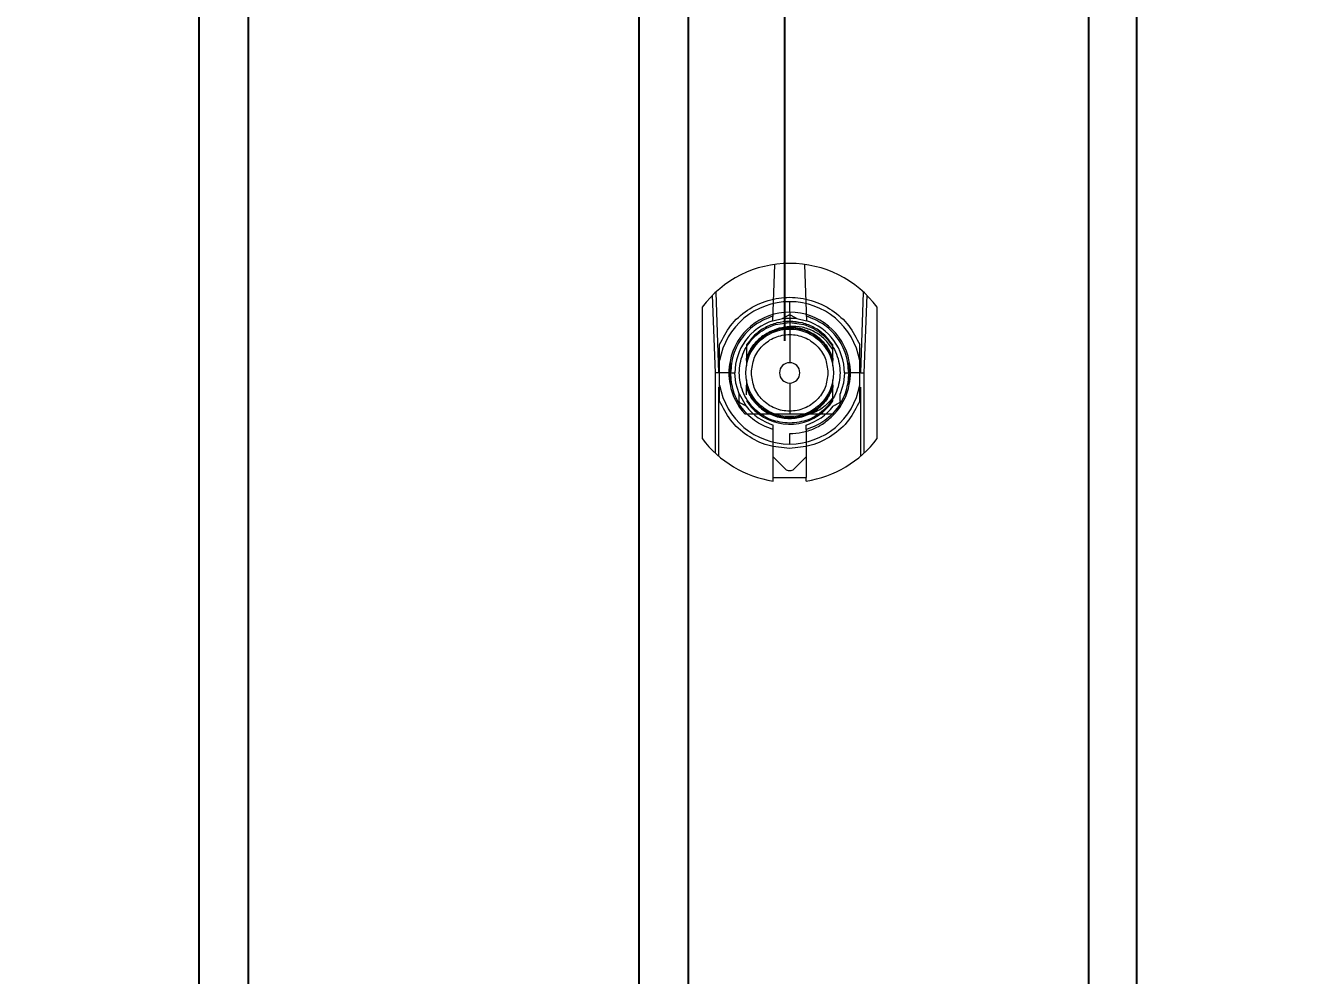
# Model space of a CAD drawing. Header units: millimetres. Extents: x -84 to 500, y -79 to 355.
# Drawn here: x 238.2 to 297, y 253.1 to 296.5 of the extents above; entities that cross this region are included whole.
import ezdxf
from ezdxf.lldxf.tags import DXFTag

# ---------------------------------------------------------------- set-up
doc = ezdxf.new("R2010")
doc.units = ezdxf.units.MM
doc.header["$PDSIZE"] = -1
tags = doc.linetypes.add('HIDDEN', pattern=[1.905, 1.27, -0.635]).pattern_tags.tags
tags[6:7] = [DXFTag(74, 4), DXFTag(75, 0), DXFTag(340, '0'), DXFTag(46, 1.0), DXFTag(50, 0.0), DXFTag(44, 0.0), DXFTag(45, 0.0)]
tags[4:5] = [DXFTag(74, 4), DXFTag(75, 0), DXFTag(340, '0'), DXFTag(46, 1.0), DXFTag(50, 0.0), DXFTag(44, 0.0), DXFTag(45, 0.0)]
doc.dimstyles.new('ISO-25', dxfattribs={"dimtxt": 2.5, "dimasz": 2.5, "dimexe": 1.25, "dimexo": 0.625, "dimtad": 1, "dimtxsty": 'Standard', "dimcen": 2.5, "dimadec": 0, "dimazin": 0, "dimtfac": 1, "dimtmove": 0, "dimatfit": 3, "dimfxl": 0, "dimarcsym": 0})

# ---------------------------------------------------------------- blocks, each defined once
blk = doc.blocks.new('*D173')
at = {"color": 0, "linetype": 'ByBlock', "lineweight": -2}
for p, q in [((277.156, 317.086), (277.156, 345.059)), ((272.91, 310.482), (277.156, 317.086)), ((272.91, 282.085), (272.91, 310.482))]:
    blk.add_line(p, q, dxfattribs=at)
at = {"layer": 'DEFPOINTS', "color": 0, "linetype": 'ByBlock'}
blk.add_point((272.91, 281.085), dxfattribs=at)
at = {"color": 0, "linetype": 'ByBlock', "insert": (273.882, 335.136), "char_height": 3.5, "attachment_point": 5, "rotation": 90}
blk.add_mtext('273,130', dxfattribs=at)
blk = doc.blocks.new('*D104')
at = {"color": 0, "linetype": 'ByBlock', "lineweight": -2}
for p, q in [((357.387, 315.419), (357.387, 343.952)), ((359.8, 308.815), (357.387, 315.419)), ((359.8, 282.085), (359.8, 308.815))]:
    blk.add_line(p, q, dxfattribs=at)
at = {"layer": 'DEFPOINTS', "color": 0, "linetype": 'ByBlock'}
blk.add_point((359.8, 281.085), dxfattribs=at)
at = {"color": 0, "linetype": 'ByBlock', "insert": (354.113, 333.75), "char_height": 3.5, "attachment_point": 5, "rotation": 90}
blk.add_mtext('359,800', dxfattribs=at)
blk = doc.blocks.new('*D182')
at = {"color": 0, "linetype": 'ByBlock', "lineweight": -2}
for p, q in [((297.66, 315.284), (297.66, 343.817)), ((306.665, 308.68), (297.66, 315.284)), ((306.665, 287.37), (306.665, 308.68))]:
    blk.add_line(p, q, dxfattribs=at)
at = {"layer": 'DEFPOINTS', "color": 0, "linetype": 'ByBlock'}
blk.add_point((306.665, 286.37), dxfattribs=at)
at = {"color": 0, "linetype": 'ByBlock', "insert": (294.386, 333.614), "char_height": 3.5, "attachment_point": 5, "rotation": 90}
blk.add_mtext('306,860', dxfattribs=at)
blk = doc.blocks.new('*D103')
at = {"color": 0, "linetype": 'ByBlock', "lineweight": -2}
blk.add_line((392.56, 287.37), (392.56, 345.31), dxfattribs=at)
at = {"layer": 'DEFPOINTS', "color": 0, "linetype": 'ByBlock'}
blk.add_point((392.56, 286.37), dxfattribs=at)
at = {"color": 0, "linetype": 'ByBlock', "insert": (389.286, 334.81), "char_height": 3.5, "attachment_point": 5, "rotation": 90}
blk.add_mtext('392,560', dxfattribs=at)
blk = doc.blocks.new('*D60')
at = {"color": 0, "linetype": 'ByBlock', "lineweight": -2}
for p, q in [((429.688, 279.42), (436.292, 282.059)), ((436.292, 282.059), (465.42, 282.059)), ((399.51, 279.42), (429.688, 279.42))]:
    blk.add_line(p, q, dxfattribs=at)
at = {"layer": 'DEFPOINTS', "color": 0, "linetype": 'ByBlock'}
blk.add_point((398.51, 279.42), dxfattribs=at)
at = {"color": 0, "linetype": 'ByBlock', "insert": (454.92, 285.333), "char_height": 3.5, "attachment_point": 5}
blk.add_mtext('279,420', dxfattribs=at)
blk = doc.blocks.new('*D190')
at = {"color": 0, "linetype": 'ByBlock', "lineweight": -2}
for p, q in [((429.827, 280.62), (436.431, 290.705)), ((436.431, 290.705), (464.964, 290.705)), ((361.265, 280.62), (429.827, 280.62))]:
    blk.add_line(p, q, dxfattribs=at)
at = {"layer": 'DEFPOINTS', "color": 0, "linetype": 'ByBlock'}
blk.add_point((360.265, 280.62), dxfattribs=at)
at = {"color": 0, "linetype": 'ByBlock', "insert": (454.762, 293.979), "char_height": 3.5, "attachment_point": 5}
blk.add_mtext('280,620', dxfattribs=at)
blk = doc.blocks.new('*D116')
at = {"color": 0, "linetype": 'ByBlock', "lineweight": -2}
for p, q in [((400.941, 308.34), (400.941, 337.468)), ((407.239, 301.736), (400.941, 308.34)), ((407.239, 211.51), (407.239, 301.736))]:
    blk.add_line(p, q, dxfattribs=at)
at = {"layer": 'DEFPOINTS', "color": 0, "linetype": 'ByBlock'}
blk.add_point((407.239, 210.51), dxfattribs=at)
at = {"color": 0, "linetype": 'ByBlock', "insert": (397.667, 326.968), "char_height": 3.5, "attachment_point": 5, "rotation": 90}
blk.add_mtext('407,239', dxfattribs=at)
blk = doc.blocks.new('*D94')
at = {"color": 0, "linetype": 'ByBlock', "lineweight": -2}
for p, q in [((432.095, 298.31), (435.867, 300.366)), ((435.867, 300.366), (463.84, 300.366)), ((426.491, 298.31), (432.095, 298.31))]:
    blk.add_line(p, q, dxfattribs=at)
at = {"layer": 'DEFPOINTS', "color": 0, "linetype": 'ByBlock'}
blk.add_point((425.491, 298.31), dxfattribs=at)
at = {"color": 0, "linetype": 'ByBlock', "insert": (453.918, 303.64), "char_height": 3.5, "attachment_point": 5}
blk.add_mtext('298,310', dxfattribs=at)
blk = doc.blocks.new('*D100')
at = {"color": 0, "linetype": 'ByBlock', "lineweight": -2}
for p, q in [((438.404, 304.8), (441.522, 311.942)), ((441.522, 311.942), (469.46, 311.942)), ((432.8, 304.8), (438.404, 304.8))]:
    blk.add_line(p, q, dxfattribs=at)
at = {"layer": 'DEFPOINTS', "color": 0, "linetype": 'ByBlock'}
blk.add_point((431.8, 304.8), dxfattribs=at)
at = {"color": 0, "linetype": 'ByBlock', "insert": (459.555, 315.216), "char_height": 3.5, "attachment_point": 5}
blk.add_mtext('304,800', dxfattribs=at)
blk = doc.blocks.new('*D102')
at = {"color": 0, "linetype": 'ByBlock', "lineweight": -2}
for p, q in [((423.034, 313.81), (423.034, 341.188)), ((431.8, 311.404), (423.034, 313.81)), ((431.8, 305.8), (431.8, 311.404))]:
    blk.add_line(p, q, dxfattribs=at)
at = {"layer": 'DEFPOINTS', "color": 0, "linetype": 'ByBlock'}
blk.add_point((431.8, 304.8), dxfattribs=at)
at = {"color": 0, "linetype": 'ByBlock', "insert": (419.76, 331.563), "char_height": 3.5, "attachment_point": 5, "rotation": 90}
blk.add_mtext('431,800', dxfattribs=at)
blk = doc.blocks.new('*D117')
at = {"color": 0, "linetype": 'ByBlock', "lineweight": -2}
for p, q in [((375.623, 311.577), (375.623, 340.11)), ((378.2, 304.973), (375.623, 311.577)), ((378.2, 242.005), (378.2, 304.973))]:
    blk.add_line(p, q, dxfattribs=at)
at = {"layer": 'DEFPOINTS', "color": 0, "linetype": 'ByBlock'}
blk.add_point((378.2, 241.005), dxfattribs=at)
at = {"color": 0, "linetype": 'ByBlock', "insert": (372.349, 329.907), "char_height": 3.5, "attachment_point": 5, "rotation": 90}
blk.add_mtext('378,200', dxfattribs=at)
blk = doc.blocks.new('*D118')
at = {"color": 0, "linetype": 'ByBlock', "lineweight": -2}
for p, q in [((346.874, 316.264), (346.874, 343.047)), ((350.01, 309.66), (346.874, 316.264)), ((350.01, 242.005), (350.01, 309.66))]:
    blk.add_line(p, q, dxfattribs=at)
at = {"layer": 'DEFPOINTS', "color": 0, "linetype": 'ByBlock'}
blk.add_point((350.01, 241.005), dxfattribs=at)
at = {"color": 0, "linetype": 'ByBlock', "insert": (343.6, 333.72), "char_height": 3.5, "attachment_point": 5, "rotation": 90}
blk.add_mtext('350,010', dxfattribs=at)
blk = doc.blocks.new('*D186')
at = {"color": 0, "linetype": 'ByBlock', "lineweight": -2}
for p, q in [((332.635, 315.682), (332.635, 344.81)), ((329.69, 309.078), (332.635, 315.682)), ((329.69, 241.54), (329.69, 309.078))]:
    blk.add_line(p, q, dxfattribs=at)
at = {"layer": 'DEFPOINTS', "color": 0, "linetype": 'ByBlock'}
blk.add_point((329.69, 240.54), dxfattribs=at)
at = {"color": 0, "linetype": 'ByBlock', "insert": (329.361, 334.31), "char_height": 3.5, "attachment_point": 5, "rotation": 90}
blk.add_mtext('329,690', dxfattribs=at)
blk = doc.blocks.new('*D120')
at = {"color": 0, "linetype": 'ByBlock', "lineweight": -2}
for p, q in [((316.639, 311.78), (316.639, 340.313)), ((309.37, 305.176), (316.639, 311.78)), ((309.37, 242.005), (309.37, 305.176))]:
    blk.add_line(p, q, dxfattribs=at)
at = {"layer": 'DEFPOINTS', "color": 0, "linetype": 'ByBlock'}
blk.add_point((309.37, 241.005), dxfattribs=at)
at = {"color": 0, "linetype": 'ByBlock', "insert": (313.365, 330.111), "char_height": 3.5, "attachment_point": 5, "rotation": 90}
blk.add_mtext('309,370', dxfattribs=at)
blk = doc.blocks.new('*D178')
at = {"color": 0, "linetype": 'ByBlock', "lineweight": -2}
for p, q in [((289.51, 315.616), (289.51, 344.149)), ((288.991, 309.012), (289.51, 315.616)), ((288.991, 241.567), (288.991, 309.012))]:
    blk.add_line(p, q, dxfattribs=at)
at = {"layer": 'DEFPOINTS', "color": 0, "linetype": 'ByBlock'}
blk.add_point((288.991, 240.567), dxfattribs=at)
at = {"color": 0, "linetype": 'ByBlock', "insert": (286.236, 333.946), "char_height": 3.5, "attachment_point": 5, "rotation": 90}
blk.add_mtext('288,991', dxfattribs=at)
blk = doc.blocks.new('*D174')
at = {"color": 0, "linetype": 'ByBlock', "lineweight": -2}
for p, q in [((270.766, 315.543), (270.766, 344.671)), ((268.51, 308.939), (270.766, 315.543)), ((268.51, 242.005), (268.51, 308.939))]:
    blk.add_line(p, q, dxfattribs=at)
at = {"layer": 'DEFPOINTS', "color": 0, "linetype": 'ByBlock'}
blk.add_point((268.51, 241.005), dxfattribs=at)
at = {"color": 0, "linetype": 'ByBlock', "insert": (267.492, 334.171), "char_height": 3.5, "attachment_point": 5, "rotation": 90}
blk.add_mtext('268,730', dxfattribs=at)
blk = doc.blocks.new('*D168')
at = {"color": 0, "linetype": 'ByBlock', "lineweight": -2}
for p, q in [((252.259, 316.84), (252.259, 344.813)), ((248.41, 310.236), (252.259, 316.84)), ((248.41, 241.54), (248.41, 310.236))]:
    blk.add_line(p, q, dxfattribs=at)
at = {"layer": 'DEFPOINTS', "color": 0, "linetype": 'ByBlock'}
blk.add_point((248.41, 240.54), dxfattribs=at)
at = {"color": 0, "linetype": 'ByBlock', "insert": (248.985, 334.89), "char_height": 3.5, "attachment_point": 5, "rotation": 90}
blk.add_mtext('248,410', dxfattribs=at)
blk = doc.blocks.new('*D169')
at = {"color": 0, "linetype": 'ByBlock', "lineweight": -2}
for p, q in [((244.324, 314.702), (244.324, 342.675)), ((246.16, 308.098), (244.324, 314.702)), ((246.16, 174.27), (246.16, 308.098))]:
    blk.add_line(p, q, dxfattribs=at)
at = {"layer": 'DEFPOINTS', "color": 0, "linetype": 'ByBlock'}
blk.add_point((246.16, 173.27), dxfattribs=at)
at = {"color": 0, "linetype": 'ByBlock', "insert": (241.05, 332.753), "char_height": 3.5, "attachment_point": 5, "rotation": 90}
blk.add_mtext('246,160', dxfattribs=at)
blk = doc.blocks.new('*D176')
at = {"color": 0, "linetype": 'ByBlock', "lineweight": -2}
for p, q in [((260.19, 315.984), (260.19, 345.112)), ((266.26, 309.38), (260.19, 315.984)), ((266.26, 174.27), (266.26, 309.38))]:
    blk.add_line(p, q, dxfattribs=at)
at = {"layer": 'DEFPOINTS', "color": 0, "linetype": 'ByBlock'}
blk.add_point((266.26, 173.27), dxfattribs=at)
at = {"color": 0, "linetype": 'ByBlock', "insert": (256.916, 334.612), "char_height": 3.5, "attachment_point": 5, "rotation": 90}
blk.add_mtext('266,480', dxfattribs=at)
blk = doc.blocks.new('*D177')
at = {"color": 0, "linetype": 'ByBlock', "lineweight": -2}
for p, q in [((283.068, 313.271), (283.068, 341.804)), ((286.8, 306.667), (283.068, 313.271)), ((286.8, 174.27), (286.8, 306.667))]:
    blk.add_line(p, q, dxfattribs=at)
at = {"layer": 'DEFPOINTS', "color": 0, "linetype": 'ByBlock'}
blk.add_point((286.8, 173.27), dxfattribs=at)
at = {"color": 0, "linetype": 'ByBlock', "insert": (279.794, 331.601), "char_height": 3.5, "attachment_point": 5, "rotation": 90}
blk.add_mtext('286,800', dxfattribs=at)
blk = doc.blocks.new('*D183')
at = {"color": 0, "linetype": 'ByBlock', "lineweight": -2}
for p, q in [((308.562, 314.116), (308.562, 341.494)), ((306.925, 307.512), (308.562, 314.116)), ((306.925, 174.27), (306.925, 307.512))]:
    blk.add_line(p, q, dxfattribs=at)
at = {"layer": 'DEFPOINTS', "color": 0, "linetype": 'ByBlock'}
blk.add_point((306.925, 173.27), dxfattribs=at)
at = {"color": 0, "linetype": 'ByBlock', "insert": (305.288, 331.869), "char_height": 3.5, "attachment_point": 5, "rotation": 90}
blk.add_mtext('307,120', dxfattribs=at)
blk = doc.blocks.new('*D185')
at = {"color": 0, "linetype": 'ByBlock', "lineweight": -2}
for p, q in [((325.43, 309.484), (325.43, 338.612)), ((327.44, 302.88), (325.43, 309.484)), ((327.44, 174.27), (327.44, 302.88))]:
    blk.add_line(p, q, dxfattribs=at)
at = {"layer": 'DEFPOINTS', "color": 0, "linetype": 'ByBlock'}
blk.add_point((327.44, 173.27), dxfattribs=at)
at = {"color": 0, "linetype": 'ByBlock', "insert": (322.156, 328.112), "char_height": 3.5, "attachment_point": 5, "rotation": 90}
blk.add_mtext('327,440', dxfattribs=at)
blk = doc.blocks.new('*D187')
at = {"color": 0, "linetype": 'ByBlock', "lineweight": -2}
for p, q in [((338.803, 312.856), (338.803, 341.984)), ((347.76, 306.252), (338.803, 312.856)), ((347.76, 174.27), (347.76, 306.252))]:
    blk.add_line(p, q, dxfattribs=at)
at = {"layer": 'DEFPOINTS', "color": 0, "linetype": 'ByBlock'}
blk.add_point((347.76, 173.27), dxfattribs=at)
at = {"color": 0, "linetype": 'ByBlock', "insert": (335.529, 331.484), "char_height": 3.5, "attachment_point": 5, "rotation": 90}
blk.add_mtext('347,760', dxfattribs=at)
blk = doc.blocks.new('*D188')
at = {"color": 0, "linetype": 'ByBlock', "lineweight": -2}
for p, q in [((366.99, 308.283), (366.99, 337.411)), ((375.63, 301.679), (366.99, 308.283)), ((375.63, 176.67), (375.63, 301.679))]:
    blk.add_line(p, q, dxfattribs=at)
at = {"layer": 'DEFPOINTS', "color": 0, "linetype": 'ByBlock'}
blk.add_point((375.63, 175.67), dxfattribs=at)
at = {"color": 0, "linetype": 'ByBlock', "insert": (363.716, 326.911), "char_height": 3.5, "attachment_point": 5, "rotation": 90}
blk.add_mtext('375,630', dxfattribs=at)

msp = doc.modelspace()

# ---------------------------------------------------------------- linework, layer by layer
at = {"color": 7, "linetype": 'HIDDEN', "lineweight": 0}
for p, q in [((272.3651, 283.0001), (272.455, 285.5742)), ((273.805, 285.5742), (273.8949, 283.0001)), ((269.7513, 284.3057), (269.88, 280.62)), ((276.38, 280.62), (276.5087, 284.3057)), ((269.7356, 280.62), (269.6115, 284.1725)), ((276.6485, 284.1725), (276.5244, 280.62)), ((272.3651, 283.0001), (272.8071, 283.0991)), ((272.8071, 283.0991), (273.08, 283.2566)), ((273.4529, 283.0991), (272.8071, 283.0991)), ((273.18, 283.2566), (273.4529, 283.0991)), ((273.4529, 283.0991), (273.8949, 283.0001)), ((273.13, 282.97), (272.9073, 282.9421)), ((273.6191, 282.9087), (273.13, 282.97)), ((271.3611, 282.1394), (271.155, 281.8935)), ((275.105, 281.8935), (274.8758, 282.167)), ((271.155, 281.8935), (271.155, 281.2709)), ((271.155, 281.186), (271.5162, 281.8915)), ((271.4193, 281.7849), (271.155, 281.2709)), ((271.155, 281.2709), (271.4193, 281.7849)), ((271.155, 281.186), (271.4059, 281.7181)), ((271.155, 281.186), (271.4059, 281.7181)), ((271.3848, 281.7179), (271.155, 281.2709)), ((271.155, 281.2709), (271.3848, 281.7179)), ((275.105, 281.2709), (274.8416, 281.7832)), ((274.8426, 281.7425), (275.105, 281.186)), ((274.8426, 281.7425), (275.105, 281.186)), ((275.105, 281.2709), (275.105, 281.8935)), ((275.105, 280.9352), (275.105, 281.6926)), ((270.405, 281.1444), (270.405, 281.1444)), ((271.155, 281.186), (271.155, 280.9352)), ((269.88, 280.62), (269.7356, 280.62)), ((269.7357, 276.9487), (269.7357, 280.62)), ((270.43, 280.62), (269.88, 280.62)), ((270.43, 280.62), (270.63, 280.62)), ((271.155, 280.3048), (271.155, 280.054)), ((275.105, 279.3465), (275.105, 280.3048)), ((275.63, 280.62), (275.83, 280.62)), ((276.38, 280.62), (275.83, 280.62)), ((276.38, 280.62), (276.5243, 280.62)), ((276.5243, 280.62), (276.5243, 276.9487)), ((269.88, 279.9697), (269.88, 276.8203)), ((270.8216, 279.6601), (271.1445, 279.1009)), ((271.3148, 279.715), (271.155, 280.054)), ((271.155, 279.6191), (271.155, 279.9691)), ((271.4489, 279.3974), (271.155, 279.9691)), ((271.449, 279.3974), (271.155, 279.9691)), ((271.155, 279.9691), (271.279, 279.728)), ((274.9431, 279.6543), (275.105, 279.9691)), ((275.105, 280.054), (274.9575, 279.7411)), ((275.105, 279.6191), (275.105, 279.9691)), ((276.38, 276.8203), (276.38, 279.9697)), ((271.7324, 278.7308), (271.155, 279.3465)), ((274.9556, 279.1682), (275.105, 279.3465)), ((272.38, 275.845), (272.38, 278.0263)), ((273.88, 278.0263), (273.88, 275.845)), ((272.9532, 276.2119), (272.38, 276.7852)), ((273.88, 276.7852), (273.3068, 276.2119))]:
    msp.add_line(p, q, dxfattribs=at)
at = {"color": 7, "linetype": 'Continuous', "lineweight": 15}
for p, q in [((273.13, 283.395), (273.13, 283.87)), ((269.13, 283.62), (269.13, 277.62)), ((273.13, 283.395), (273.13, 281.0848)), ((277.13, 277.62), (277.13, 283.62)), ((273.13, 280.1552), (273.13, 278.745)), ((273.13, 277.37), (273.13, 277.845)), ((272.38, 275.845), (273.88, 275.845)), ((272.38, 275.6766), (272.38, 275.845)), ((273.88, 275.6766), (273.88, 275.845))]:
    msp.add_line(p, q, dxfattribs=at)
at = {"color": 7, "linetype": 'HIDDEN', "lineweight": 0, "flags": 128}
for points in [[(274.1572, 282.3992), (274.1572, 282.3992)], [(271.155, 281.8935), (271.155, 281.8935)], [(274.9092, 281.6472), (274.9092, 281.6472)], [(275.105, 281.8935), (275.105, 281.8935)], [(275.105, 281.8935), (275.105, 281.8935)], [(275.105, 281.8935), (275.105, 281.8935)], [(275.105, 281.8935), (275.105, 281.8935)], [(275.105, 281.8935), (275.105, 281.8935)], [(275.105, 281.8935), (275.105, 281.8935)], [(275.105, 281.8935), (275.105, 281.8935)], [(271.155, 281.186), (271.155, 281.186)], [(271.155, 281.186), (271.155, 281.186)], [(271.155, 281.186), (271.155, 281.186)], [(271.155, 281.186), (271.155, 281.186)], [(271.155, 281.186), (271.155, 281.186)], [(271.155, 281.186), (271.155, 281.186)], [(271.155, 281.186), (271.155, 281.186)], [(271.155, 281.186), (271.155, 281.186)], [(275.105, 280.9352), (275.105, 280.9352)], [(270.8216, 279.6601), (270.6737, 280.1544), (270.63, 280.62)], [(275.105, 280.3048), (275.105, 280.3048)], [(275.63, 280.62), (275.5863, 280.1544), (275.4384, 279.6601)], [(271.155, 280.054), (271.155, 280.054)], [(271.155, 280.054), (271.155, 280.054)], [(271.155, 280.054), (271.155, 280.054)], [(271.155, 280.054), (271.155, 280.054)], [(271.155, 280.054), (271.155, 280.054)], [(271.155, 279.3465), (271.155, 279.3465)], [(275.105, 279.3465), (275.105, 279.3465)], [(275.105, 279.3465), (275.105, 279.3465)], [(275.105, 279.3465), (275.105, 279.3465)], [(275.105, 279.3465), (275.105, 279.3465)], [(275.105, 279.3465), (275.105, 279.3465)], [(275.105, 279.3465), (275.105, 279.3465)], [(275.105, 279.3465), (275.105, 279.3465)], [(275.105, 279.3465), (275.105, 279.3465)], [(273.9061, 278.6908), (273.8775, 278.687), (273.8686, 278.6869), (273.8673, 278.6871), (273.8664, 278.6875), (273.8663, 278.6877), (273.8662, 278.6877), (273.8662, 278.6878), (273.8662, 278.6878), (273.8662, 278.6878), (273.8662, 278.6878), (273.8662, 278.6878), (273.8662, 278.6877), (273.8662, 278.6875), (273.8662, 278.6874), (273.8662, 278.6874), (273.8662, 278.6874), (273.8662, 278.6874), (273.8662, 278.6874), (273.8662, 278.6875), (273.8661, 278.6877), (273.8661, 278.6879), (273.866, 278.688), (273.866, 278.688), (273.866, 278.6881), (273.866, 278.6881), (273.866, 278.6881), (273.866, 278.6881), (273.866, 278.6884), (273.8661, 278.6888), (273.8665, 278.6894), (273.8694, 278.6921), (273.9989, 278.7563), (274.1619, 278.8434)]]:
    msp.add_lwpolyline(points, dxfattribs=at)
at = {"color": 7, "linetype": 'HIDDEN', "lineweight": 0}
msp.add_circle((273.13, 280.62), 2, dxfattribs=at)
at = {"color": 7, "linetype": 'Continuous', "lineweight": 15}
for radius, start, end in [(5, 36.869898, 143.130102), (3.25, 90, 169.936726), (3.25, 10.063274, 90), (2.775, 90, 169.107053), (2.775, 10.892947, 90), (2.775, 169.10676, 190.892947), (0.4648, 90, 270), (0.4648, 270, 90), (2.775, 349.106678, 10.893764), (3.25, 190.063274, 270), (2.775, 190.893239, 222.506629), (3.25, 270, 349.936726), (2.775, 317.49336, 349.107053), (5, 216.869898, 261.373073), (5, 278.626927, 323.130102)]:
    msp.add_arc((273.13, 280.62), radius, start, end, dxfattribs=at)
at = {"color": 7, "linetype": 'HIDDEN', "lineweight": 0}
for radius, start, end in [(2.5, 107.815689, 180), (2.5, 0, 72.184311), (2.5, 217.42024, 252.542397), (2.35, 233.505811, 327.185082), (2.5, 287.457603, 322.57976)]:
    msp.add_arc((273.13, 280.62), radius, start, end, dxfattribs=at)
at = {"color": 7, "linetype": 'Continuous', "lineweight": 15}
for points, knots in [([(269.93, 281.9094), (270.0809, 282.2084), (270.3897, 282.8201), (271.173, 283.5222), (272.1127, 283.9706), (273.13, 284.1186), (274.1473, 283.9706), (275.087, 283.5222), (275.8703, 282.8201), (276.1791, 282.2084), (276.33, 281.9094)], [0, 0, 0, 0, 0.1222036, 0.25, 0.3777964, 0.5, 0.6222036, 0.75, 0.8777964, 1, 1, 1, 1]), ([(269.93, 281.1879), (269.93, 281.1884), (269.93, 281.1896), (269.93, 281.2013), (269.93, 281.2448), (269.93, 281.4413), (269.93, 281.6752), (269.93, 281.8714), (269.93, 281.9094)], [0, 0, 0, 0, 0.01692941, 0.03930051, 0.08169503, 0.23619785, 0.85215674, 1, 1, 1, 1]), ([(276.33, 281.1879), (276.33, 281.1884), (276.33, 281.1896), (276.33, 281.2013), (276.33, 281.2448), (276.33, 281.4413), (276.33, 281.6752), (276.33, 281.8714), (276.33, 281.9094)], [0, 0, 0, 0, 0.0169294, 0.0393005, 0.081695, 0.2361978, 0.8521567, 1, 1, 1, 1]), ([(269.93, 280.0521), (269.93, 280.228), (269.93, 280.5805), (269.93, 280.9736), (269.93, 281.166), (269.93, 281.1879)], [0, 0, 0, 0, 0.4691002, 0.9396132, 1, 1, 1, 1]), ([(270.405, 281.1444), (270.405, 280.8543), (270.405, 280.5012), (270.405, 280.157), (270.405, 280.0956)], [0, 0, 0, 0, 0.8214863, 1, 1, 1, 1]), ([(275.855, 280.0956), (275.855, 280.3857), (275.855, 280.7388), (275.855, 281.083), (275.855, 281.1444)], [0, 0, 0, 0, 0.82149699, 1, 1, 1, 1]), ([(276.33, 280.0521), (276.33, 280.228), (276.33, 280.5805), (276.33, 280.9736), (276.33, 281.166), (276.33, 281.1879)], [0, 0, 0, 0, 0.46910025, 0.93961319, 1, 1, 1, 1]), ([(269.93, 279.3306), (269.93, 279.4651), (269.93, 279.6389), (269.93, 279.8332), (269.93, 279.9138), (269.93, 279.9678), (269.93, 280.0074), (269.93, 280.0336), (269.93, 280.0476), (269.93, 280.0517), (269.93, 280.052), (269.93, 280.0521)], [0, 0, 0, 0, 0.5219302, 0.6747067, 0.7796367, 0.8517307, 0.9016652, 0.9545658, 0.9758811, 0.9930943, 1, 1, 1, 1]), ([(276.33, 279.3306), (276.33, 279.4651), (276.33, 279.6389), (276.33, 279.8332), (276.33, 279.9138), (276.33, 279.9678), (276.33, 280.0074), (276.33, 280.0336), (276.33, 280.0476), (276.33, 280.0517), (276.33, 280.052), (276.33, 280.0521)], [0, 0, 0, 0, 0.52193018, 0.67470674, 0.7796367, 0.85173069, 0.90166518, 0.95456581, 0.97588111, 0.99309434, 1, 1, 1, 1]), ([(273.124, 277.17), (272.7905, 277.1986), (272.1083, 277.2572), (271.1705, 277.7234), (270.3889, 278.4203), (270.0807, 279.0317), (269.93, 279.3306)], [0, 0, 0, 0, 0.2444238, 0.5, 0.7555762, 1, 1, 1, 1]), ([(276.33, 279.3306), (276.1788, 279.0309), (275.8695, 278.4177), (275.0846, 277.7197), (274.1429, 277.2542), (273.4585, 277.1976), (273.124, 277.17)], [0, 0, 0, 0, 0.2443904, 0.5, 0.7556096, 1, 1, 1, 1]), ([(271.0843, 278.745), (271.5219, 278.745), (272.1248, 278.745), (272.9137, 278.745), (273.13, 278.745)], [0, 0, 0, 0, 0.7257574, 1, 1, 1, 1]), ([(273.13, 278.745), (273.3249, 278.745), (273.8293, 278.745), (274.5111, 278.745), (274.9601, 278.745), (275.1757, 278.745)], [0, 0, 0, 0, 0.24652569, 0.6381396, 1, 1, 1, 1]), ([(273.13, 277.845), (273.3218, 277.8564), (273.7053, 277.8793), (274.2545, 278.0641), (274.7617, 278.344), (275.0377, 278.6113), (275.1757, 278.745)], [0, 0, 0, 0, 0.2500002, 0.5000003, 0.7500002, 1, 1, 1, 1])]:
    msp.add_open_spline(points, degree=3, knots=knots, dxfattribs=at)
at = {"color": 7, "linetype": 'HIDDEN', "lineweight": 0}
for points, knots in [([(272.3725, 283.2116), (272.109, 283.1078), (271.5679, 282.8947), (270.9343, 282.2658), (270.5084, 281.4812), (270.4557, 280.902), (270.43, 280.62)], [0, 0, 0, 0, 0.2434225, 0.5, 0.7565775, 1, 1, 1, 1]), ([(275.83, 280.62), (275.8043, 280.902), (275.7516, 281.4812), (275.3257, 282.2658), (274.6921, 282.8947), (274.151, 283.1078), (273.8875, 283.2116)], [0, 0, 0, 0, 0.24342254, 0.5, 0.75657746, 1, 1, 1, 1]), ([(273.13, 278.32), (272.8408, 278.3509), (272.3943, 278.3986), (271.8581, 278.6849), (271.4927, 278.9821), (271.1935, 279.3481), (270.9162, 279.8841), (270.7742, 280.62), (270.9162, 281.3557), (271.1934, 281.8918), (271.4925, 282.2577), (271.858, 282.555), (272.3941, 282.8414), (272.8408, 282.8891), (273.13, 282.92)], [0, 0, 0, 0, 0.11972147, 0.18482351, 0.24999997, 0.31510204, 0.38027853, 0.5, 0.61972147, 0.68482351, 0.74999997, 0.81510204, 0.88027853, 1, 1, 1, 1]), ([(271.155, 281.2709), (271.2417, 281.4708), (271.4152, 281.8707), (271.8935, 282.3319), (272.4783, 282.6312), (273.13, 282.7337), (273.7816, 282.6312), (274.3665, 282.3319), (274.8448, 281.8707), (275.0183, 281.4709), (275.105, 281.2709)], [0, 0, 0, 0, 0.125, 0.25, 0.375, 0.5, 0.6250001, 0.75, 0.875, 1, 1, 1, 1]), ([(272.4129, 282.5595), (272.2401, 282.4843), (271.8681, 282.3224), (271.4163, 281.8678), (271.2421, 281.4699), (271.155, 281.2709)], [0, 0, 0, 0, 0.3025439, 0.6512717, 1, 1, 1, 1]), ([(271.5162, 281.8915), (271.6443, 282.0298), (271.9004, 282.3065), (272.4089, 282.5698), (272.9628, 282.6941), (273.5313, 282.6612), (274.0699, 282.4764), (274.5355, 282.1517), (274.9065, 281.7155), (275.0388, 281.3625), (275.105, 281.186)], [0, 0, 0, 0, 0.125, 0.2500002, 0.3750006, 0.5000009, 0.6250009, 0.7500008, 0.8750004, 1, 1, 1, 1]), ([(272.2254, 282.4925), (272.3681, 282.5605), (272.655, 282.6974), (272.971, 282.7318), (273.13, 282.7491)], [0, 0, 0, 0, 0.4970634, 1, 1, 1, 1]), ([(275.105, 281.2709), (275.0502, 281.4082), (274.9406, 281.6827), (274.6706, 282.0386), (274.3375, 282.3327), (273.9482, 282.5488), (273.5223, 282.6785), (273.0793, 282.7136), (272.6358, 282.6604), (272.3622, 282.5484), (272.2254, 282.4925)], [0, 0, 0, 0, 0.1250001, 0.2500003, 0.3750004, 0.5000004, 0.6250004, 0.7500003, 0.8750002, 1, 1, 1, 1]), ([(273.13, 282.92), (273.4192, 282.8891), (273.8657, 282.8414), (274.4019, 282.5551), (274.7673, 282.2579), (275.0665, 281.8919), (275.3438, 281.3559), (275.4858, 280.62), (275.3438, 279.8843), (275.0666, 279.3482), (274.7675, 278.9823), (274.402, 278.685), (273.8659, 278.3986), (273.4192, 278.3509), (273.13, 278.32)], [0, 0, 0, 0, 0.1197215, 0.1848235, 0.25, 0.315102, 0.3802785, 0.5, 0.6197215, 0.6848235, 0.75, 0.815102, 0.8802785, 1, 1, 1, 1]), ([(275.105, 281.6926), (274.9878, 281.8555), (274.755, 282.1792), (274.262, 282.52), (273.7106, 282.7338), (273.3226, 282.744), (273.13, 282.7491)], [0, 0, 0, 0, 0.2550541, 0.5067387, 0.755054, 1, 1, 1, 1]), ([(271.155, 281.186), (271.233, 281.3961), (271.3763, 281.7819), (271.6803, 282.0573), (271.8188, 282.1827)], [0, 0, 0, 0, 0.5445036, 1, 1, 1, 1]), ([(271.155, 281.2709), (271.2377, 281.4749), (271.3775, 281.8195), (271.655, 282.0632), (271.7682, 282.1626)], [0, 0, 0, 0, 0.5921104, 1, 1, 1, 1]), ([(272.2254, 282.4925), (272.0913, 282.4099), (271.8244, 282.2456), (271.6186, 282.0091), (271.5162, 281.8915)], [0, 0, 0, 0, 0.502467, 1, 1, 1, 1]), ([(271.155, 281.186), (271.155, 281.1864), (271.155, 281.1871), (271.155, 281.194), (271.155, 281.2206), (271.155, 281.2491), (271.155, 281.2709)], [0, 0, 0, 0, 0.0688677, 0.1454157, 0.3449093, 1, 1, 1, 1]), ([(271.155, 281.186), (271.155, 281.1864), (271.155, 281.1872), (271.155, 281.194), (271.155, 281.2206), (271.155, 281.2491), (271.155, 281.2709)], [0, 0, 0, 0, 0.0689479, 0.1455816, 0.3451712, 1, 1, 1, 1]), ([(275.105, 281.2709), (275.105, 281.2493), (275.105, 281.2212), (275.105, 281.194), (275.105, 281.1871), (275.105, 281.1863), (275.105, 281.186)], [0, 0, 0, 0, 0.65929549, 0.85525289, 0.93049662, 1, 1, 1, 1]), ([(275.105, 281.2709), (275.105, 281.2493), (275.105, 281.2212), (275.105, 281.194), (275.105, 281.1871), (275.105, 281.1863), (275.105, 281.186)], [0, 0, 0, 0, 0.6595874, 0.8554208, 0.9305688, 1, 1, 1, 1]), ([(272.38, 278.0263), (272.1157, 278.1295), (271.5728, 278.3417), (270.9365, 278.9709), (270.5088, 279.7569), (270.4558, 280.3374), (270.43, 280.62)], [0, 0, 0, 0, 0.24339238, 0.5, 0.75660762, 1, 1, 1, 1]), ([(275.83, 280.62), (275.8042, 280.3374), (275.7512, 279.7569), (275.3235, 278.9709), (274.6872, 278.3417), (274.1443, 278.1295), (273.88, 278.0263)], [0, 0, 0, 0, 0.24339238, 0.5, 0.75660762, 1, 1, 1, 1]), ([(270.8216, 279.345), (270.8216, 279.427), (270.8216, 279.5354), (270.8216, 279.6319), (270.8216, 279.6565), (270.8216, 279.6589), (270.8216, 279.6601)], [0, 0, 0, 0, 0.6387178, 0.8437471, 0.9250006, 1, 1, 1, 1]), ([(271.155, 279.9691), (271.155, 279.9907), (271.155, 280.0188), (271.155, 280.046), (271.155, 280.0529), (271.155, 280.0537), (271.155, 280.054)], [0, 0, 0, 0, 0.6594708, 0.8553283, 0.9305157, 1, 1, 1, 1]), ([(275.105, 280.054), (275.0241, 279.8472), (274.8623, 279.4335), (274.3857, 278.9513), (273.794, 278.6374), (273.13, 278.5296), (272.466, 278.6373), (271.8743, 278.9513), (271.3977, 279.4335), (271.2359, 279.8472), (271.155, 280.054)], [0, 0, 0, 0, 0.12499992, 0.24999994, 0.37500003, 0.50000005, 0.62499996, 0.75000004, 0.87500012, 1, 1, 1, 1]), ([(275.1049, 280.054), (275.024, 279.8472), (274.8622, 279.4335), (274.3857, 278.9513), (273.794, 278.6374), (273.13, 278.5296), (272.466, 278.6374), (271.8743, 278.9513), (271.3978, 279.4335), (271.236, 279.8472), (271.155, 280.054)], [0, 0, 0, 0, 0.125, 0.2499999, 0.3749997, 0.4999996, 0.6249996, 0.7499996, 0.8749997, 1, 1, 1, 1]), ([(275.105, 280.054), (275.024, 279.8472), (274.8622, 279.4335), (274.3857, 278.9513), (273.794, 278.6374), (273.13, 278.5296), (272.466, 278.6374), (271.8743, 278.9513), (271.3978, 279.4335), (271.236, 279.8472), (271.155, 280.054)], [0, 0, 0, 0, 0.1250001, 0.2500001, 0.375, 0.5, 0.6249999, 0.7499998, 0.8749999, 1, 1, 1, 1]), ([(271.8932, 278.9483), (271.7306, 279.0898), (271.4054, 279.3728), (271.2385, 279.7703), (271.155, 279.9691)], [0, 0, 0, 0, 0.5000004, 1, 1, 1, 1]), ([(271.6691, 279.1759), (271.5924, 279.2451), (271.3538, 279.4602), (271.2354, 279.7633), (271.155, 279.9691)], [0, 0, 0, 0, 0.32127903, 1, 1, 1, 1]), ([(271.155, 279.9691), (271.2417, 279.7692), (271.4152, 279.3693), (271.8935, 278.9081), (272.4783, 278.6088), (273.13, 278.5064), (273.7816, 278.6088), (274.3665, 278.9081), (274.8448, 279.3693), (275.0183, 279.7692), (275.105, 279.9691)], [0, 0, 0, 0, 0.1249999, 0.2499999, 0.3749998, 0.4999998, 0.6249998, 0.7499998, 0.8749999, 1, 1, 1, 1]), ([(275.105, 279.9691), (275.0183, 279.7692), (274.8449, 279.3693), (274.3664, 278.9081), (273.7819, 278.609), (273.1292, 278.5058), (272.4813, 278.6109), (271.899, 278.8924), (271.622, 279.2051), (271.4895, 279.3546)], [0, 0, 0, 0, 0.14456338, 0.28912675, 0.43369012, 0.57825348, 0.72281683, 0.86738019, 1, 1, 1, 1]), ([(275.105, 279.9691), (275.0183, 279.7692), (274.8449, 279.3693), (274.3664, 278.9081), (273.7819, 278.6091), (273.1289, 278.5055), (272.4824, 278.6122), (271.9392, 278.8671), (271.6918, 279.1416), (271.5901, 279.2545)], [0, 0, 0, 0, 0.1492875, 0.2985749, 0.4478623, 0.5971496, 0.746437, 0.8957243, 1, 1, 1, 1]), ([(271.6001, 279.2446), (271.6987, 279.1353), (271.9431, 278.8645), (272.4825, 278.6123), (273.1289, 278.5054), (273.782, 278.609), (274.3664, 278.908), (274.8449, 279.3693), (275.0183, 279.7692), (275.105, 279.9691)], [0, 0, 0, 0, 0.1013776, 0.2511479, 0.4009184, 0.550689, 0.7004591, 0.8502298, 1, 1, 1, 1]), ([(275.105, 279.9691), (275.0183, 279.7692), (274.8449, 279.3693), (274.3664, 278.908), (273.782, 278.6091), (273.1286, 278.5051), (272.4835, 278.6135), (271.9705, 278.8469), (271.7464, 279.0915), (271.6691, 279.1759)], [0, 0, 0, 0, 0.1532182, 0.3064365, 0.4596547, 0.6128729, 0.7660911, 0.9193093, 1, 1, 1, 1]), ([(271.9113, 278.9351), (272.0987, 278.8239), (272.4736, 278.6016), (273.1313, 278.5083), (273.7813, 278.6083), (274.3666, 278.9083), (274.8448, 279.3693), (275.0183, 279.7692), (275.105, 279.9691)], [0, 0, 0, 0, 0.16666666, 0.33333331, 0.49999997, 0.66666664, 0.83333331, 1, 1, 1, 1]), ([(275.105, 280.054), (275.105, 280.0536), (275.105, 280.0529), (275.105, 280.046), (275.105, 280.0194), (275.105, 279.9909), (275.105, 279.9691)], [0, 0, 0, 0, 0.0689112, 0.1454773, 0.3449614, 1, 1, 1, 1]), ([(275.105, 280.054), (275.105, 280.0537), (275.105, 280.0529), (275.105, 280.0461), (275.105, 280.0194), (275.105, 279.9909), (275.105, 279.9691)], [0, 0, 0, 0, 0.0688397, 0.1453138, 0.3446789, 1, 1, 1, 1]), ([(275.4384, 279.345), (275.4384, 279.427), (275.4384, 279.5354), (275.4384, 279.6319), (275.4384, 279.6565), (275.4384, 279.6589), (275.4384, 279.6601)], [0, 0, 0, 0, 0.6386768, 0.8437391, 0.9249986, 1, 1, 1, 1]), ([(270.8716, 279.2584), (270.8644, 279.2633), (270.85, 279.2731), (270.8342, 279.2945), (270.8236, 279.3189), (270.8223, 279.3363), (270.8216, 279.345)], [0, 0, 0, 0, 0.2508005, 0.5000001, 0.7491996, 1, 1, 1, 1]), ([(270.8716, 279.2584), (270.9427, 279.2174), (271.0365, 279.1632), (271.1201, 279.115), (271.1414, 279.1026), (271.1435, 279.1014), (271.1445, 279.1009)], [0, 0, 0, 0, 0.6387212, 0.8437522, 0.9250038, 1, 1, 1, 1]), ([(271.155, 279.3465), (271.27, 279.186), (271.4551, 278.9276), (271.7199, 278.7551), (271.8203, 278.6898)], [0, 0, 0, 0, 0.6210363, 1, 1, 1, 1]), ([(271.5681, 279.2853), (271.6547, 279.1932), (271.7564, 279.085), (271.87, 278.9809), (271.8895, 278.959), (271.8933, 278.9521), (271.8937, 278.9497), (271.8935, 278.9488), (271.8933, 278.9484), (271.8932, 278.9483)], [0, 0, 0, 0, 0.80535932, 0.94596672, 0.98269229, 0.9932326, 0.99691866, 0.99850221, 1, 1, 1, 1]), ([(275.105, 279.481), (274.9523, 279.3142), (274.6468, 278.9804), (274.1944, 278.7663), (273.9417, 278.7001), (273.9061, 278.6907)], [0, 0, 0, 0, 0.461832, 0.924144, 1, 1, 1, 1]), ([(275.1155, 279.1009), (275.1165, 279.1014), (275.1186, 279.1027), (275.14, 279.115), (275.1922, 279.1452), (275.2793, 279.1954), (275.3501, 279.2363), (275.3884, 279.2584)], [0, 0, 0, 0, 0.074114, 0.1549226, 0.3599105, 0.65372, 1, 1, 1, 1]), ([(275.4384, 279.345), (275.4377, 279.3363), (275.4364, 279.3189), (275.4258, 279.2945), (275.41, 279.2731), (275.3956, 279.2633), (275.3884, 279.2584)], [0, 0, 0, 0, 0.2508005, 0.5000001, 0.7491996, 1, 1, 1, 1]), ([(272.38, 278.0263), (272.38, 278.054), (272.38, 278.1091), (272.38, 278.1773), (272.38, 278.2265), (272.38, 278.2323), (272.38, 278.2352)], [0, 0, 0, 0, 0.2581054, 0.5125954, 0.7555938, 1, 1, 1, 1]), ([(273.88, 278.0263), (273.88, 278.0541), (273.88, 278.1093), (273.88, 278.1775), (273.88, 278.2265), (273.88, 278.2323), (273.88, 278.2352)], [0, 0, 0, 0, 0.2586201, 0.5136175, 0.7560903, 1, 1, 1, 1])]:
    msp.add_open_spline(points, degree=3, knots=knots, dxfattribs=at)
for points in [[(273.08, 283.2566), (273.0879, 283.2604), (273.1037, 283.268), (273.13, 283.271), (273.1563, 283.268), (273.1721, 283.2604), (273.18, 283.2566)], [(273.13, 282.97), (272.9344, 282.9559), (272.5433, 282.9278), (271.9951, 282.7022), (271.5084, 282.3637), (271.2728, 282.0503), (271.155, 281.8935)], [(275.105, 281.8935), (274.9872, 282.0503), (274.7516, 282.3637), (274.2649, 282.7022), (273.7167, 282.9278), (273.3256, 282.9559), (273.13, 282.97)], [(271.38, 280.62), (271.4063, 280.849), (271.4589, 281.3071), (271.8636, 281.8897), (272.4421, 282.2789), (273.13, 282.4156), (273.8179, 282.2789), (274.3964, 281.8897), (274.8011, 281.3071), (274.8537, 280.849), (274.88, 280.62)], [(274.88, 280.62), (274.8537, 280.391), (274.8011, 279.9329), (274.3964, 279.3503), (273.8179, 278.9611), (273.13, 278.8244), (272.4421, 278.9611), (271.8636, 279.3503), (271.4589, 279.9329), (271.4063, 280.391), (271.38, 280.62)], [(271.155, 280.054), (271.2032, 279.9148), (271.2996, 279.6364), (271.4786, 279.4023), (271.5681, 279.2853)], [(273.3068, 276.2119), (273.281, 276.1914), (273.2293, 276.1504), (273.13, 276.1329), (273.0307, 276.1504), (272.979, 276.1914), (272.9532, 276.2119)]]:
    msp.add_open_spline(points, degree=3, dxfattribs=at)

# ---------------------------------------------------------------- dimensions: what is measured, and where the dimension line sits
for feature_location, offset, dtype, origin, picture, middle in [((266.2597, 173.27), (-6.0693, 149.3179), 1, (-0.2203, 0), '*D176', (256.9164, 334.6119)), ((272.9097, 281.0848), (4.2465, 42.6048), 1, (-0.2203, 0), '*D173', (273.8822, 335.136)), ((392.56, 286.37), (0, 36.4157), 1, (0, 0), '*D103', (389.286, 334.8097)), ((248.41, 240.54), (3.8491, 82.9037), 1, (0, 0), '*D168', (248.9851, 334.8902)), ((329.69, 240.54), (2.9445, 81.7461), 1, (0, 0), '*D186', (329.3605, 334.3101)), ((268.5097, 241.0048), (2.2568, 81.1424), 1, (-0.2203, 0), '*D174', (267.4925, 334.1712)), ((306.6653, 286.37), (-9.005, 35.5178), 1, (-0.1947, 0), '*D182', (294.3863, 333.6143)), ((288.9912, 240.5675), (0.5192, 81.6521), 1, (0, 0), '*D178', (286.2363, 333.9461)), ((359.8, 281.0848), (-2.4125, 40.9386), 1, (0, 0), '*D104', (354.1135, 333.7499)), ((350.01, 241.0048), (-3.1363, 81.8636), 1, (0, 0), '*D118', (343.5997, 333.7198)), ((246.16, 173.27), (-1.8358, 148.0364), 1, (0, 0), '*D169', (241.0502, 332.7529)), ((347.76, 173.27), (-8.9566, 146.1905), 1, (0, 0), '*D187', (335.5294, 331.4845)), ((306.9253, 173.27), (1.6362, 147.4498), 1, (-0.1947, 0), '*D183', (305.2875, 331.8688)), ((286.8, 173.27), (-3.7317, 146.605), 1, (0, 0), '*D177', (279.7943, 331.6015)), ((431.8, 304.8), (-8.766, 15.614), 1, (0, 0), '*D102', (419.76, 331.563)), ((309.37, 241.0048), (7.2692, 77.3793), 1, (0, 0), '*D120', (313.3652, 330.1105)), ((378.2, 241.0048), (-2.5774, 77.176), 1, (0, 0), '*D117', (372.3486, 329.9072)), ((327.44, 173.27), (-2.0105, 142.8176), 1, (0, 0), '*D185', (322.1555, 328.1116)), ((407.239, 210.51), (-6.298, 104.434), 1, (0, 0), '*D116', (397.667, 326.968)), ((375.63, 175.67), (-8.6404, 139.2171), 1, (0, 0), '*D188', (363.7156, 326.9111)), ((431.8, 304.8), (16.326, 7.1424), 0, (0, 0), '*D100', (459.555, 315.2164)), ((425.4912, 298.3102), (16.9802, 2.0555), 0, (0, 0), '*D94', (453.9179, 303.6397)), ((360.2648, 280.62), (82.7706, 10.0851), 0, (0, 0), '*D190', (454.7618, 293.9791)), ((398.51, 279.42), (44.3857, 2.6391), 0, (0, 0), '*D60', (454.9197, 285.3331))]:
    dim = msp.add_ordinate_dim(feature_location=feature_location, offset=offset, dtype=dtype, origin=origin, dimstyle='ISO-25', override={"dimtxt": 3.5, "dimasz": 3.302, "dimexe": 1, "dimexo": 1, "dimgap": 1.524, "dimtih": 1, "dimtoh": 1, "dimdec": 3, "dimzin": 0, "dimadec": 2, "dimtdec": 3, "dimtzin": 0})
    dim.commit()
    dim.dimension.update_dxf_attribs({"geometry": picture, "text_midpoint": middle})

doc.saveas('drawing.dxf')
